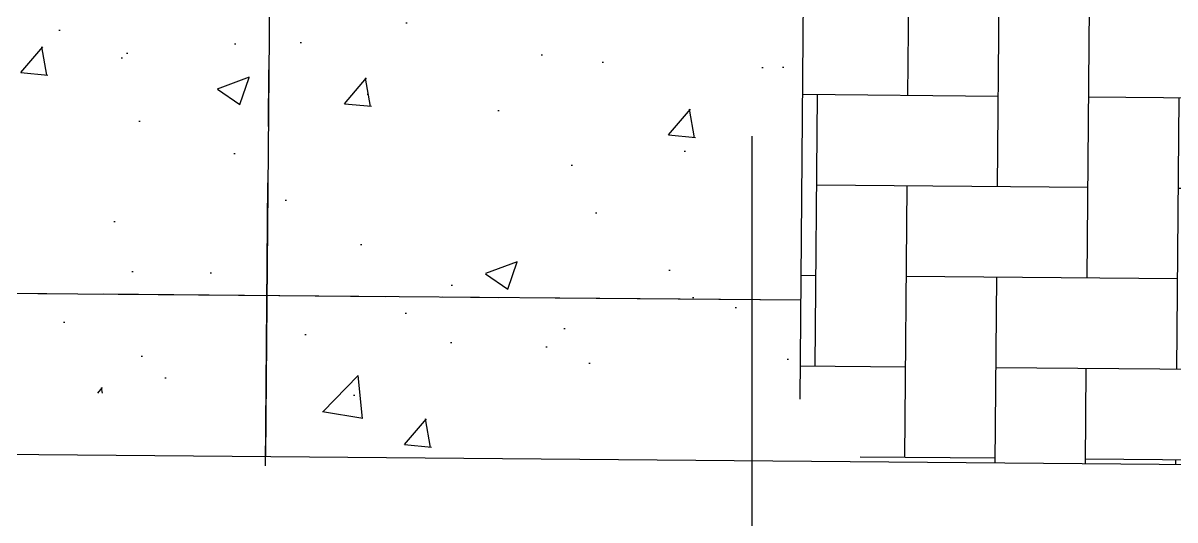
# Model space of a CAD drawing. Header units: millimetres. Extents: x 793 to 3159, y 750 to 2095.
# Drawn here: x 1272.96 to 1279.43, y 977.47 to 980.26 of the extents above; entities that cross this region are included whole.
import ezdxf

# ---------------------------------------------------------------- set-up
doc = ezdxf.new("R2010")
doc.units = ezdxf.units.MM
doc.linetypes.add('CENTER', pattern=[50.8, 31.75, -6.35, 6.35, -6.35])
doc.linetypes.add('CONTINUA', pattern=[0])
for name, color, linetype in [('A-PISOS', 252, 'Continuous'), ('A-TEXTO', 2, 'Continuous'), ('poligono real existente', 210, 'Continuous'), ('RETUTM01', 8, 'Continuous')]:
    doc.layers.add(name, color=color, linetype=linetype)
doc.layers.add('JUNTA DE AISLAMIENTO', color=7, linetype='Continuous', true_color=0x22d6dd)
doc.layers.add('JUNTA DE CONTROL', color=7, linetype='Continuous', true_color=0xf43e0b)
doc.styles.get("Standard").update_dxf_attribs({"font": 'arial.ttf'})
doc.linetypes.add('RAYACONTX', pattern='A,0.8,["X",Standard,S=0.08,R=0,X=0.025,Y=-0.04],0', length=0.8)

# ---------------------------------------------------------------- blocks, each defined once
blk = doc.blocks.new('A$C6A1540C3')
at = {"layer": 'RETUTM01', "color": 8, "linetype": 'Continuous'}
blk.add_line((3.7503, 7.5), (3.7503, 0), dxfattribs=at)
blk = doc.blocks.new('A$C15914C01')
at = {"layer": 'A-PISOS', "linetype": 'CONTINUA', "ltscale": 0.5}
h = blk.add_hatch(dxfattribs=at)
h.set_pattern_fill('AR-CONC', color=250, scale=0.01)
h.set_pattern_definition([(50, (-2174.8441, -711.9263), (1.8218467, -0.1593909), [0.1905, -2.0955]), (355, (-2174.8441, -711.9263), (-0.3524342, 1.9105685), [0.1524, -1.6764058]), (100.451445, (-2174.6923, -711.9396), (1.4694125, 1.7511775), [0.1619001, -1.7809024]), (46.1842, (-2174.844, -711.4183), (2.7107904, -0.4204233), [0.28575, -3.14325]), (96.63556, (-2174.6182, -711.4533), (2.3740413, 2.4742612), [0.2428502, -2.671356]), (351.18415, (-2174.844, -711.4183), (2.3740413, 2.4742612), [0.2285997, -2.5145973]), (21, (-2174.5901, -711.5453), (1.5161439, -1.022652), [0.1905, -2.0955]), (326, (-2174.5901, -711.5453), (0.6180203, 1.8418797), [0.1524, -1.6764]), (71.451445, (-2174.4638, -711.6305), (2.1341642, 0.8192277), [0.1619001, -1.7808994]), (37.5, (-2174.8441, -711.9263), (0.03088603, 0.84555039), [0, -1.65608, 0, -1.7018, 0, -1.68275]), (7.5, (-2174.8441, -711.9263), (0.66819663, 1.00180575), [0, -0.97028, 0, -1.61798, 0, -0.64135]), (327.5, (-2175.4105, -711.9263), (1.35590595, -0.05728744), [0, -0.635, 0, -1.9812, 0, -2.6289]), (317.5, (-2175.6645, -711.9263), (1.4812918, 0.2542649), [0, -0.8255, 0, -1.31572, 0, -1.8669])])
h.paths.add_polyline_path([(88.8168, -11.0573), (90.1586, -11.0573), (90.1586, -10.7094), (91.3586, -10.7094), (91.3586, -11.0574), (93.5586, -11.0574), (93.5586, -10.7095), (94.7586, -10.7095), (94.7586, -11.0575), (96.9586, -11.0575), (96.9586, -10.7096), (97.8168, -10.7096), (97.8168, -6.7051), (88.8168, -6.7051)])
h.paths.add_polyline_path([(97.8168, -1.0007), (88.8168, -0.9998), (88.8168, -4.9051), (97.8168, -4.9051)])
h = blk.add_hatch(dxfattribs=at)
h.set_pattern_fill('AR-HBONE', color=250, scale=0.005, angle=45)
h.set_pattern_definition([(90, (-2174.8441, -711.9263), (-0.508, 0.508), [1.524, -0.508]), (180, (-2174.8441, -711.4183), (-0.508, 0.508), [1.524, -0.508])])
h.paths.add_polyline_path([(97.8168, -6.7051), (97.8168, -10.7096), (98.1586, -10.7096), (98.1586, -11.0576), (103.0037, -11.0577), (103.0037, -11.1098), (103.8168, -11.1098), (103.8168, -6.7051)])
h.paths.add_polyline_path([(103.8168, -1.0012), (97.8168, -1.0007), (97.8168, -4.9051), (103.8168, -4.9051)])
at = {"layer": 'A-PISOS', "color": 250, "linetype": 'CONTINUA', "ltscale": 0.5}
for p, q in [((94.8168, -6.7051), (94.8168, -11.0575)), ((97.8168, -6.7051), (97.8168, -10.7096)), ((88.8168, -10.153), (97.8168, -10.153))]:
    blk.add_line(p, q, dxfattribs=at)
blk = doc.blocks.new('A$C3E6A45EC')
at = {"layer": 'JUNTA DE CONTROL', "linetype": 'CENTER', "ltscale": 0.05}
for p, q in [((94.9649, -11.0062), (95.0035, -6.5527)), ((88.9734, -9.9977), (97.9731, -10.0757))]:
    blk.add_line(p, q, dxfattribs=at)

msp = doc.modelspace()

# ---------------------------------------------------------------- linework, layer by layer
at = {"layer": 'JUNTA DE AISLAMIENTO', "linetype": 'RAYACONTX', "elevation": 293.72089}
msp.add_lwpolyline([(1266.31569, 977.89863), (1285.20956, 977.73436), (1285.01553, 955.28317), (1292.03999, 955.18713), (1292.06336, 956.89624), (1292.21373, 956.89418), (1292.21168, 956.7442), (1298.60727, 956.65676), (1298.77973, 979.02143), (1301.27954, 978.98726), (1301.30139, 981.83144), (1310.59803, 981.70436), (1310.56988, 979.64509), (1316.50355, 979.56398), (1316.53188, 981.63629), (1328.77422, 981.46752)], dxfattribs=at)

# ---------------------------------------------------------------- block references
at = {"layer": 'A-TEXTO', "linetype": 'CONTINUA', "ltscale": 0.5}
msp.add_blockref('A$C3E6A45EC', (1179.3582, 988.78314, 293.72089), dxfattribs=at)
at = {"layer": 'JUNTA DE CONTROL', "linetype": 'CENTER', "ltscale": 0.05, "rotation": 359.5035917933524}
msp.add_blockref('A$C15914C01', (1179.60612, 989.70753, 293.72089), dxfattribs=at)
at = {"layer": 'poligono real existente'}
msp.add_blockref('A$C6A1540C3', (1273.30715, 972.1269), dxfattribs=at)

doc.saveas('drawing.dxf')
